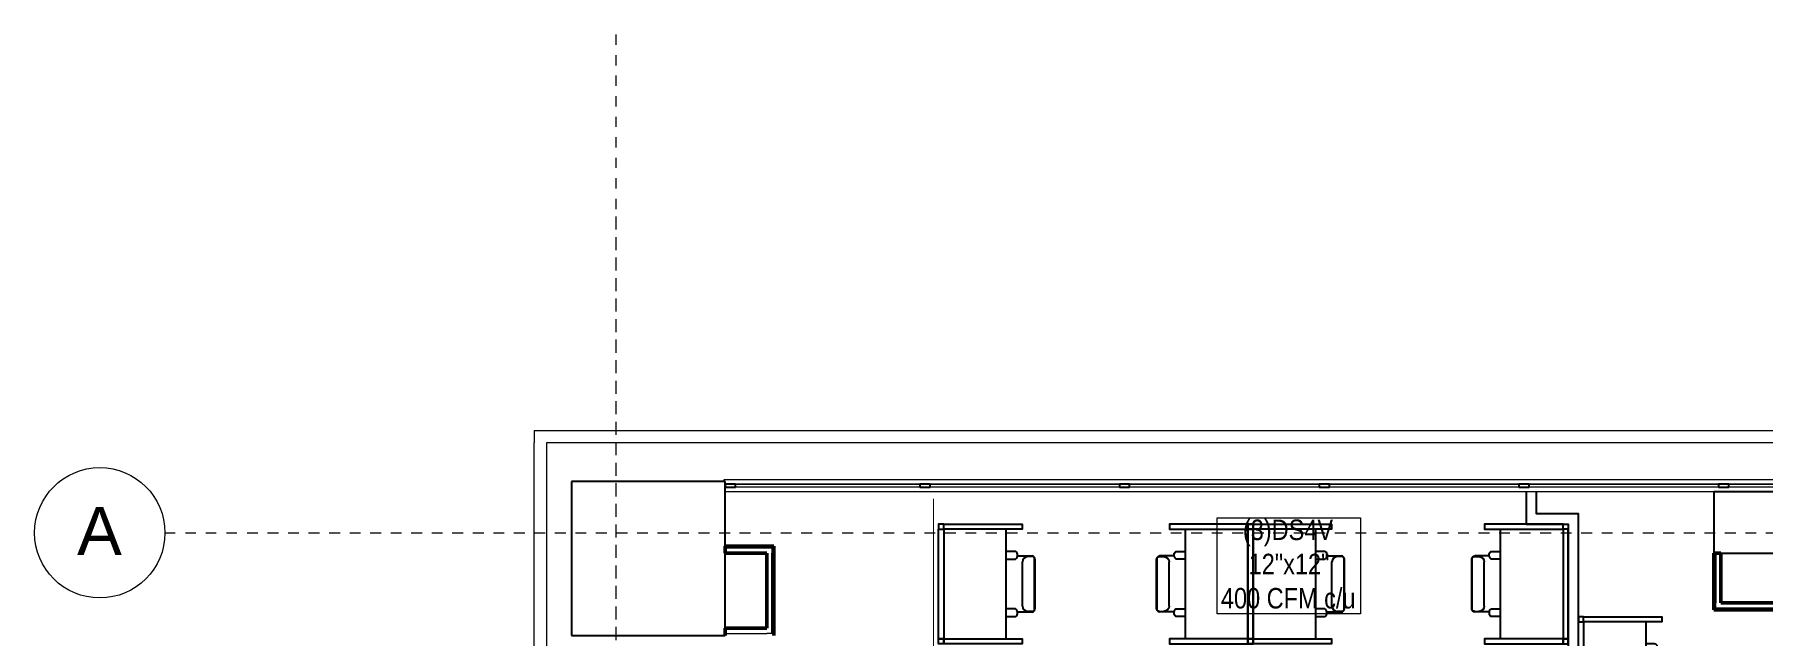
# Model space of a CAD drawing. Header units: inches. Extents: x -3 to 209, y -384 to 20.
# Drawn here: x 121.49 to 138.33, y -166.87 to -161.01 of the extents above; entities that cross this region are included whole.
import ezdxf

# ---------------------------------------------------------------- set-up
doc = ezdxf.new("R2010")
doc.units = ezdxf.units.IN
doc.header["$MEASUREMENT"] = 0
doc.linetypes.add('Grid Line', pattern=[0.022225, 0.0127, -0.003175, 0.003175, -0.003175])
doc.linetypes.add('Grid Line 1_2_', pattern=[0.022225, 0.0127, -0.003175, 0.003175, -0.003175])
for name, color, linetype, lineweight in [('A-GLAZ-CURT', 253, 'Continuous', 9), ('A-GLAZ-CWMG', 253, 'Continuous', 9), ('A-WALL-PATT', 253, 'Continuous', 50), ('HVAC -Textos Suministro', 7, 'Continuous', 9), ('S-COLS', 6, 'Continuous', 13), ('S-GRID', 253, 'Continuous', 9), ('S-GRID-IDEN', 253, 'Continuous', 9)]:
    doc.layers.add(name, color=color, linetype=linetype, lineweight=lineweight)
for name, color, linetype in [('A-WALL', 253, 'Continuous'), ('BASE PLAN$0$NBS-DARK', 253, 'Continuous'), ('BASE PLAN$0$NBS-HEAVY', 253, 'Continuous'), ('NFF-FURN', 253, 'Continuous')]:
    doc.layers.add(name, color=color, linetype=linetype)
doc.styles.add('Arial', font='arial.ttf', dxfattribs={"height": 0.225})
doc.styles.add('Arial Narrow', font='ARIALN.TTF', dxfattribs={"height": 0.00295})
doc.styles.add('Arial_1', font='arial.ttf', dxfattribs={"height": 0.553237})

# ---------------------------------------------------------------- blocks, each defined once
blk = doc.blocks.new('nci')
at = {"layer": 'NFF-FURN', "linetype": 'ByBlock', "lineweight": -2}
for p, q in [((717, -265), (635, -265)), ((744, -310), (744, -292)), ((744, -310), (886, -310)), ((889, -316), (844, -316)), ((911, -831), (911, -335)), ((635, -342), (712, -342)), ((793, -799), (793, -367)), ((915, -824), (915, -342)), ((711, -824), (635, -824)), ((635, -901), (716, -901)), ((743, -874), (743, -856)), ((743, -856), (886, -856)), ((889, -850), (844, -850))]:
    blk.add_line(p, q, dxfattribs=at)
for points in [[(-25, -50), (25, -50), (25, 0), (-25, 0)], [(25, -1116), (-25, -1116), (-25, -50), (25, -50)], [(25, -50), (25, -1116), (635, -1116), (635, -50)], [(-25, -1116), (25, -1116), (25, -1166), (-25, -1166)]]:
    blk.add_lwpolyline(points, close=True, dxfattribs=at)
for points in [[(25, 0), (789, 0), (789, -50), (25, -50), (25, 0)], [(25, -1116), (789, -1116), (789, -1166), (25, -1166), (25, -1116)]]:
    blk.add_lwpolyline(points, dxfattribs=at)
for centre, radius, start, end in [((712, -310), 32.3, 270, 0), ((717, -292), 26.9, 0, 90), ((844, -367), 50.8, 90, 180), ((886, -335), 25.4, 0, 90), ((889, -342), 25.4, 0, 90), ((711, -856), 32.3, 0, 90), ((844, -799), 50.8, 180, 270), ((886, -831), 25.4, 270, 0), ((889, -824), 25.4, 270, 0), ((716, -874), 26.9, 270, 0)]:
    blk.add_arc(centre, radius, start, end, dxfattribs=at)
blk = doc.blocks.new('Grid - Grid Head - Circle-V29-COMUNICACIONES PISO 4 AVA')
at = {"layer": 'S-GRID-IDEN', "linetype": 'ByBlock', "lineweight": -2}
blk.add_circle((0, 0), 0.00635, dxfattribs=at)

msp = doc.modelspace()

# ---------------------------------------------------------------- linework, layer by layer
at = {"layer": 'A-GLAZ-CURT', "lineweight": 18}
for p, q in [((130.116, -165.395), (128.32, -165.395)), ((128.32, -165.395), (128.32, -165.42)), ((128.32, -165.42), (130.116, -165.42)), ((130.116, -165.42), (130.116, -165.395)), ((132.061, -165.395), (130.216, -165.395)), ((130.216, -165.395), (130.216, -165.42)), ((130.216, -165.42), (132.061, -165.42)), ((132.061, -165.42), (132.061, -165.395)), ((134.007, -165.395), (132.161, -165.395)), ((132.161, -165.395), (132.161, -165.42)), ((132.161, -165.42), (134.007, -165.42)), ((134.007, -165.42), (134.007, -165.395)), ((135.953, -165.395), (134.107, -165.395)), ((134.107, -165.395), (134.107, -165.42)), ((134.107, -165.42), (135.953, -165.42)), ((135.953, -165.42), (135.953, -165.395)), ((137.899, -165.395), (136.053, -165.395)), ((136.053, -165.395), (136.053, -165.42)), ((136.053, -165.42), (137.899, -165.42)), ((137.899, -165.42), (137.899, -165.395)), ((139.844, -165.395), (137.999, -165.395)), ((137.999, -165.395), (137.999, -165.42)), ((137.999, -165.42), (139.844, -165.42))]:
    msp.add_line(p, q, dxfattribs=at)
at = {"layer": 'A-GLAZ-CWMG', "lineweight": 25}
for p, q in [((128.32, -165.392), (128.22, -165.392)), ((128.22, -165.392), (128.22, -165.422)), ((128.22, -165.422), (128.32, -165.422)), ((128.32, -165.422), (128.32, -165.392))]:
    msp.add_line(p, q, dxfattribs=at)
at = {"layer": 'A-GLAZ-CWMG'}
for p, q in [((130.116, -165.392), (128.32, -165.392)), ((130.116, -165.422), (128.32, -165.422)), ((132.061, -165.392), (130.216, -165.392)), ((132.061, -165.422), (130.216, -165.422)), ((134.007, -165.392), (132.161, -165.392)), ((134.007, -165.422), (132.161, -165.422)), ((135.953, -165.392), (134.107, -165.392)), ((135.953, -165.422), (134.107, -165.422)), ((137.899, -165.392), (136.053, -165.392)), ((137.899, -165.422), (136.053, -165.422)), ((139.844, -165.392), (137.999, -165.392)), ((139.844, -165.422), (137.999, -165.422))]:
    msp.add_line(p, q, dxfattribs=at)
at = {"layer": 'A-GLAZ-CWMG', "lineweight": 25, "extrusion": (0, 0, -1)}
for p, q in [((130.216, -165.392), (130.116, -165.392)), ((130.116, -165.392), (130.116, -165.422)), ((130.116, -165.422), (130.216, -165.422)), ((130.216, -165.422), (130.216, -165.392)), ((132.161, -165.392), (132.061, -165.392)), ((132.061, -165.392), (132.061, -165.422)), ((132.061, -165.422), (132.161, -165.422)), ((132.161, -165.422), (132.161, -165.392)), ((134.107, -165.392), (134.007, -165.392)), ((134.007, -165.392), (134.007, -165.422)), ((134.007, -165.422), (134.107, -165.422)), ((134.107, -165.422), (134.107, -165.392)), ((136.053, -165.392), (135.953, -165.392)), ((135.953, -165.392), (135.953, -165.422)), ((135.953, -165.422), (136.053, -165.422)), ((136.053, -165.422), (136.053, -165.392)), ((137.999, -165.392), (137.899, -165.392)), ((137.899, -165.392), (137.899, -165.422)), ((137.899, -165.422), (137.999, -165.422)), ((137.999, -165.422), (137.999, -165.392))]:
    msp.add_line(p, q, dxfattribs=at)
at = {"layer": 'A-WALL', "lineweight": 9}
for p, q in [((126.358, -164.869), (143.786, -164.869)), ((126.358, -164.869), (126.358, -164.989)), ((126.358, -172.671), (126.358, -164.989)), ((143.666, -164.989), (126.478, -164.989)), ((126.478, -164.989), (126.478, -172.551)), ((128.21, -165.347), (143.666, -165.347)), ((128.21, -165.367), (128.21, -165.347)), ((143.666, -165.467), (128.221, -165.467))]:
    msp.add_line(p, q, dxfattribs=at)
at = {"layer": 'A-WALL', "lineweight": 50}
for p, q in [((128.695, -165.997), (128.22, -165.997)), ((128.22, -165.997), (128.22, -166.067)), ((128.695, -166.017), (128.695, -165.997)), ((128.22, -166.067), (128.625, -166.067)), ((128.625, -166.067), (128.625, -166.797)), ((128.695, -166.067), (128.695, -166.017)), ((128.695, -166.867), (128.695, -166.067)), ((137.922, -166.067), (137.852, -166.067)), ((137.852, -166.067), (137.852, -166.549)), ((137.922, -166.549), (137.922, -166.067)), ((137.852, -166.549), (137.852, -166.599)), ((137.852, -166.599), (137.852, -166.619)), ((137.852, -166.619), (139.804, -166.619)), ((139.804, -166.549), (137.922, -166.549)), ((128.625, -166.797), (128.22, -166.797)), ((128.22, -166.797), (128.22, -166.867))]:
    msp.add_line(p, q, dxfattribs=at)
at = {"layer": 'A-WALL', "lineweight": 18}
for p, q in [((128.675, -166.017), (128.22, -166.017)), ((128.675, -166.017), (128.675, -166.067)), ((128.675, -166.847), (128.675, -166.067)), ((137.872, -166.067), (137.872, -166.549)), ((137.872, -166.599), (137.872, -166.549)), ((137.872, -166.599), (139.804, -166.599)), ((128.22, -166.847), (128.625, -166.847)), ((128.675, -166.847), (128.625, -166.847))]:
    msp.add_line(p, q, dxfattribs=at)
at = {"layer": 'A-WALL-PATT', "linetype": 'Continuous', "lineweight": 9}
for p, q in [((137.858, -166.382), (137.852, -166.37)), ((138.193, -166.613), (138.19, -166.619))]:
    msp.add_line(p, q, dxfattribs=at)
at = {"layer": 'BASE PLAN$0$NBS-DARK', "const_width": 0.01}
msp.add_lwpolyline([(130.252, -169.481), (130.249, -165.533)], dxfattribs=at)
at = {"layer": 'BASE PLAN$0$NBS-HEAVY'}
for points in [[(136.026, -165.467), (136.026, -165.783), (136.434, -165.783), (136.434, -175.225), (136.334, -175.225), (136.334, -175.325), (136.434, -175.325), (136.534, -175.325)], [(136.534, -175.225), (136.534, -165.683), (136.126, -165.683), (136.126, -165.467)]]:
    msp.add_lwpolyline(points, dxfattribs=at)
at = {"layer": 'HVAC -Textos Suministro'}
msp.add_lwpolyline([(134.409, -166.656), (133.014, -166.656), (133.014, -165.721), (134.409, -165.721)], close=True, dxfattribs=at)
at = {"layer": 'S-COLS', "lineweight": 25}
for p, q in [((128.221, -165.367), (126.721, -165.367)), ((126.721, -165.367), (126.721, -166.867)), ((128.221, -166.867), (128.221, -165.367)), ((139.353, -165.467), (137.853, -165.467)), ((137.853, -165.467), (137.853, -166.067)), ((137.853, -166.067), (139.353, -166.067)), ((126.721, -166.867), (128.221, -166.867))]:
    msp.add_line(p, q, dxfattribs=at)
at = {"layer": 'S-GRID', "linetype": 'Grid Line 1_2_'}
for p, q in [((127.153, -161.012), (127.153, -208.16)), ((122.761, -165.867), (192.072, -165.867)), ((122.761, -165.867), (192.072, -165.867))]:
    msp.add_line(p, q, dxfattribs=at)
at = {"layer": 'S-GRID', "linetype": 'Grid Line'}
for p, q in [((127.154, -161.012), (127.154, -208.16)), ((127.153, -162.785), (127.153, -205.178)), ((122.761, -165.867), (192.072, -165.867)), ((123.567, -165.867), (190.878, -165.867))]:
    msp.add_line(p, q, dxfattribs=at)

# ---------------------------------------------------------------- block references
at = {"layer": 'NFF-FURN', "yscale": 0.0009999999999852297, "zscale": 0.0009999999999852297}
for p, xscale in [((130.324, -165.783), 0.0009999999999852297), ((133.339, -165.783), -0.0009999999999852297), ((133.339, -165.783), 0.0009999999999852297), ((136.409, -165.783), -0.0009999999999852297), ((136.559, -166.685), 0.0009999999999852297)]:
    msp.add_blockref('nci', p, dxfattribs=dict(at, xscale=xscale))

# ---------------------------------------------------------------- texts
at = {"layer": 'HVAC -Textos Suministro', "insert": (132.879, -165.738), "char_height": 0.2, "width": 1.6348, "attachment_point": 1, "style": 'Arial Narrow'}
msp.add_mtext('\\pi0.38596;(3)DS4V\\P\\pi0.44162;12"x12"\\P\\pi0.17129;400 CFM c/u', dxfattribs=at)
at = {"layer": 'S-GRID-IDEN', "insert": (122.258, -165.629), "char_height": 0.443, "width": 0.49135, "attachment_point": 2, "line_spacing_factor": 0.938532, "style": 'Arial_1', "bg_fill": 3, "box_fill_scale": 1.25, "bg_fill_color": 0, "bg_fill_transparency": 0}
msp.add_mtext('A', dxfattribs=at)

# ---------------------------------------------------------------- next in the draw order: texts
at = {"layer": 'S-GRID-IDEN', "insert": (122.123, -165.615), "char_height": 0.468, "width": 0.52006, "attachment_point": 2, "line_spacing_factor": 0.938532, "style": 'Arial', "bg_fill": 3, "box_fill_scale": 1.25, "bg_fill_color": 0, "bg_fill_transparency": 0}
msp.add_mtext('A', dxfattribs=at)

# ---------------------------------------------------------------- next in the draw order: linework, layer by layer
at = {"layer": 'S-GRID-IDEN'}
msp.add_circle((122.126, -165.867), 0.635, dxfattribs=at)

# ---------------------------------------------------------------- next in the draw order: block references
at = {"lineweight": 5, "xscale": 99.99999999999993, "yscale": 99.99999999999993, "zscale": 99.99999999999993, "rotation": 270}
msp.add_blockref('Grid - Grid Head - Circle-V29-COMUNICACIONES PISO 4 AVA', (122.126, -165.867), dxfattribs=at)

doc.saveas('drawing.dxf')
